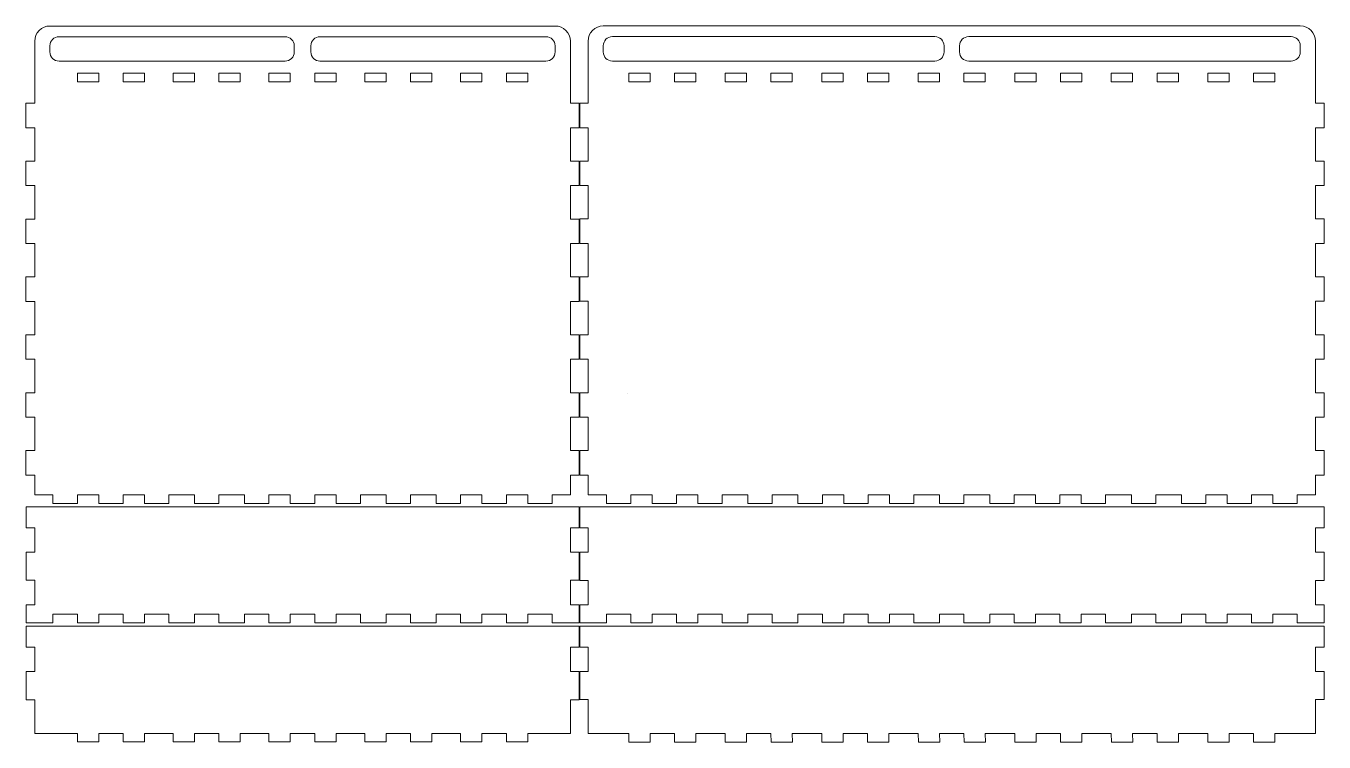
# Model space of a CAD drawing. Header units: inches. Extents: x 0 to 810, y -454 to -1.
# Drawn here: x 1.5 to 427.4, y -235.8 to -1 of the extents above; entities that cross this region are included whole.
import ezdxf

# ---------------------------------------------------------------- set-up
doc = ezdxf.new("R2010")
doc.units = ezdxf.units.IN
doc.header["$MEASUREMENT"] = 0
doc.layers.add('Layer 1', color=7, linetype='Continuous')

# ---------------------------------------------------------------- blocks, each defined once
blk = doc.blocks.new('block 3')
at = {"layer": 'Layer 1', "lineweight": 0}
for points in [[(25.37, -19.3), (18.37, -19.3), (18.37, -16.5), (25.37, -16.5), (25.37, -19.3)], [(40.37, -19.3), (33.37, -19.3), (33.37, -16.5), (40.37, -16.5), (40.37, -19.3)]]:
    blk.add_lwpolyline(points, dxfattribs=at)
blk = doc.blocks.new('block 4')
at = {"layer": 'Layer 1', "lineweight": 0}
blk.add_lwpolyline([(103.26, -19.3), (96.26, -19.3), (96.26, -16.5), (103.26, -16.5), (103.26, -19.3)], dxfattribs=at)
blk = doc.blocks.new('block 5')
at = {"layer": 'Layer 1', "lineweight": 0}
for points in [[(12.37, -12.5), (10.71, -12.5), (9.37, -11.16), (9.37, -9.5), (9.37, -9.5), (9.37, -7.5), (9.37, -7.5), (9.37, -5.84), (10.71, -4.5), (12.37, -4.5), (12.37, -4.5), (86.52, -4.5), (86.52, -4.5), (88.18, -4.5), (89.52, -5.84), (89.52, -7.5), (89.52, -7.5), (89.52, -9.5), (89.52, -9.5), (89.52, -11.16), (88.18, -12.5), (86.52, -12.5), (86.52, -12.5), (12.37, -12.5), (12.37, -12.5)], [(97.97, -12.5), (96.31, -12.5), (94.97, -11.16), (94.97, -9.5), (94.97, -9.5), (94.97, -7.5), (94.97, -7.5), (94.97, -5.84), (96.31, -4.5), (97.97, -4.5), (97.97, -4.5), (172.12, -4.5), (172.12, -4.5), (173.78, -4.5), (175.12, -5.84), (175.12, -7.5), (175.12, -7.5), (175.12, -9.5), (175.12, -9.5), (175.12, -11.16), (173.78, -12.5), (172.12, -12.5), (172.12, -12.5), (97.97, -12.5), (97.97, -12.5)]]:
    blk.add_open_spline(points, degree=3, knots=[0, 0, 0, 0, 1, 1, 1, 2, 2, 2, 3, 3, 3, 4, 4, 4, 5, 5, 5, 6, 6, 6, 7, 7, 7, 8, 8, 8, 8], dxfattribs=at)
blk = doc.blocks.new('block 2')
at = {"layer": 'Layer 1', "lineweight": 0}
for points in [[(56.8, -19.3), (49.8, -19.3), (49.8, -16.5), (56.8, -16.5), (56.8, -19.3)], [(71.8, -19.3), (64.8, -19.3), (64.8, -16.5), (71.8, -16.5), (71.8, -19.3)], [(88.23, -19.3), (81.23, -19.3), (81.23, -16.5), (88.23, -16.5), (88.23, -19.3)], [(119.69, -19.3), (112.69, -19.3), (112.69, -16.5), (119.69, -16.5), (119.69, -19.3)], [(134.69, -19.3), (127.69, -19.3), (127.69, -16.5), (134.69, -16.5), (134.69, -19.3)], [(151.12, -19.3), (144.12, -19.3), (144.12, -16.5), (151.12, -16.5), (151.12, -19.3)], [(166.12, -19.3), (159.12, -19.3), (159.12, -16.5), (166.12, -16.5), (166.12, -19.3)]]:
    blk.add_lwpolyline(points, dxfattribs=at)
blk.add_open_spline([(136.12, -154.8), (136.12, -154.8), (136.12, -157.56), (136.12, -157.56), (136.12, -157.56), (144.12, -157.56), (144.12, -157.56), (144.12, -157.56), (144.12, -154.8), (144.12, -154.8), (144.12, -154.8), (151.12, -154.8), (151.12, -154.8), (151.12, -154.8), (151.12, -157.56), (151.12, -157.56), (151.12, -157.56), (159.12, -157.56), (159.12, -157.56), (159.12, -157.56), (159.12, -154.8), (159.12, -154.8), (159.12, -154.8), (166.12, -154.8), (166.12, -154.8), (166.12, -154.8), (166.12, -157.56), (166.12, -157.56), (166.12, -157.56), (174.12, -157.56), (174.12, -157.56), (174.12, -157.56), (174.12, -154.8), (174.12, -154.8), (174.12, -154.8), (180.12, -154.8), (180.12, -154.8), (180.12, -154.8), (180.12, -148.3), (180.12, -148.3), (180.12, -148.3), (182.95, -148.3), (182.95, -148.3), (182.95, -148.3), (182.95, -140.19), (182.95, -140.19), (182.95, -140.19), (180.12, -140.19), (180.12, -140.19), (180.12, -140.19), (180.12, -129.3), (180.12, -129.3), (180.12, -129.3), (182.95, -129.3), (182.95, -129.3), (182.95, -129.3), (182.95, -121.3), (182.95, -121.3), (182.95, -121.3), (180.12, -121.3), (180.12, -121.3), (180.12, -121.3), (180.12, -110.3), (180.12, -110.3), (180.12, -110.3), (182.95, -110.3), (182.95, -110.3), (182.95, -110.3), (182.95, -102.3), (182.95, -102.3), (182.95, -102.3), (180.12, -102.3), (180.12, -102.3), (180.12, -102.3), (180.12, -91.3), (180.12, -91.3), (180.12, -91.3), (182.95, -91.3), (182.95, -91.3), (182.95, -91.3), (182.95, -83.3), (182.95, -83.3), (182.95, -83.3), (180.12, -83.3), (180.12, -83.3), (180.12, -83.3), (180.12, -72.3), (180.12, -72.3), (180.12, -72.3), (182.95, -72.3), (182.95, -72.3), (182.95, -72.3), (182.95, -64.3), (182.95, -64.3), (182.95, -64.3), (180.12, -64.3), (180.12, -64.3), (180.12, -64.3), (180.12, -53.3), (180.12, -53.3), (180.12, -53.3), (182.95, -53.3), (182.95, -53.3), (182.95, -53.3), (182.95, -45.3), (182.95, -45.3), (182.95, -45.3), (180.12, -45.3), (180.12, -45.3), (180.12, -45.3), (180.12, -34.4), (180.12, -34.4), (180.12, -34.4), (182.95, -34.4), (182.95, -34.4), (182.95, -34.4), (182.95, -26.3), (182.95, -26.3), (182.95, -26.3), (180.12, -26.3), (180.12, -26.3), (180.12, -26.3), (180.12, -16), (180.12, -16), (180.12, -16), (180.12, -11), (180.12, -11), (180.12, -11), (180.12, -9), (180.12, -9), (180.12, -9), (180.12, -6), (180.12, -6), (180.12, -3.24), (177.88, -1), (175.12, -1), (175.12, -1), (9.37, -1), (9.37, -1), (6.6, -1), (4.37, -3.24), (4.37, -6), (4.37, -6), (4.37, -9), (4.37, -9), (4.37, -9), (4.37, -11), (4.37, -11), (4.37, -11), (4.37, -16), (4.37, -16), (4.37, -16), (4.37, -26.3), (4.37, -26.3), (4.37, -26.3), (1.5, -26.3), (1.5, -26.3), (1.5, -26.3), (1.5, -34.4), (1.5, -34.4), (1.5, -34.4), (4.37, -34.4), (4.37, -34.4), (4.37, -34.4), (4.37, -45.3), (4.37, -45.3), (4.37, -45.3), (1.5, -45.3), (1.5, -45.3), (1.5, -45.3), (1.5, -53.3), (1.5, -53.3), (1.5, -53.3), (4.37, -53.3), (4.37, -53.3), (4.37, -53.3), (4.37, -64.3), (4.37, -64.3), (4.37, -64.3), (1.5, -64.3), (1.5, -64.3), (1.5, -64.3), (1.5, -72.3), (1.5, -72.3), (1.5, -72.3), (4.37, -72.3), (4.37, -72.3), (4.37, -72.3), (4.37, -83.3), (4.37, -83.3), (4.37, -83.3), (1.5, -83.3), (1.5, -83.3), (1.5, -83.3), (1.5, -91.3), (1.5, -91.3), (1.5, -91.3), (4.37, -91.3), (4.37, -91.3), (4.37, -91.3), (4.37, -102.3), (4.37, -102.3), (4.37, -102.3), (1.5, -102.3), (1.5, -102.3), (1.5, -102.3), (1.5, -110.3), (1.5, -110.3), (1.5, -110.3), (4.37, -110.3), (4.37, -110.3), (4.37, -110.3), (4.37, -121.3), (4.37, -121.3), (4.37, -121.3), (1.5, -121.3), (1.5, -121.3), (1.5, -121.3), (1.5, -129.3), (1.5, -129.3), (1.5, -129.3), (4.37, -129.3), (4.37, -129.3), (4.37, -129.3), (4.37, -140.19), (4.37, -140.19), (4.37, -140.19), (1.5, -140.19), (1.5, -140.19), (1.5, -140.19), (1.5, -148.3), (1.5, -148.3), (1.5, -148.3), (4.37, -148.3), (4.37, -148.3), (4.37, -148.3), (4.37, -154.8), (4.37, -154.8), (4.37, -154.8), (10.37, -154.8), (10.37, -154.8), (10.37, -154.8), (10.37, -157.56), (10.37, -157.56), (10.37, -157.56), (18.37, -157.56), (18.37, -157.56), (18.37, -157.56), (18.37, -154.8), (18.37, -154.8), (18.37, -154.8), (25.37, -154.8), (25.37, -154.8), (25.37, -154.8), (25.37, -157.56), (25.37, -157.56), (25.37, -157.56), (33.37, -157.56), (33.37, -157.56), (33.37, -157.56), (33.37, -154.8), (33.37, -154.8), (33.37, -154.8), (40.37, -154.8), (40.37, -154.8), (40.37, -154.8), (40.37, -157.56), (40.37, -157.56), (40.37, -157.56), (48.37, -157.56), (48.37, -157.56), (48.37, -157.56), (48.37, -154.8), (48.37, -154.8), (48.37, -154.8), (56.8, -154.8), (56.8, -154.8), (56.8, -154.8), (56.8, -157.56), (56.8, -157.56), (56.8, -157.56), (64.8, -157.56), (64.8, -157.56), (64.8, -157.56), (64.8, -154.8), (64.8, -154.8), (64.8, -154.8), (73.23, -154.8), (73.23, -154.8), (73.23, -154.8), (73.23, -157.56), (73.23, -157.56), (73.23, -157.56), (81.23, -157.56), (81.23, -157.56), (81.23, -157.56), (81.23, -154.8), (81.23, -154.8), (81.23, -154.8), (88.23, -154.8), (88.23, -154.8), (88.23, -154.8), (88.23, -157.56), (88.23, -157.56), (88.23, -157.56), (96.23, -157.56), (96.23, -157.56), (96.23, -157.56), (96.23, -154.8), (96.23, -154.8), (96.23, -154.8), (103.23, -154.8), (103.23, -154.8), (103.23, -154.8), (103.23, -157.56), (103.23, -157.56), (103.23, -157.56), (111.23, -157.56), (111.23, -157.56), (111.23, -157.56), (111.23, -154.8), (111.23, -154.8), (111.23, -154.8), (119.69, -154.8), (119.69, -154.8), (119.69, -154.8), (119.69, -157.56), (119.69, -157.56), (119.69, -157.56), (127.69, -157.56), (127.69, -157.56), (127.69, -157.56), (127.69, -154.8), (127.69, -154.8), (127.69, -154.8), (136.12, -154.8), (136.12, -154.8)], degree=3, knots=[0, 0, 0, 0, 1, 1, 1, 2, 2, 2, 3, 3, 3, 4, 4, 4, 5, 5, 5, 6, 6, 6, 7, 7, 7, 8, 8, 8, 9, 9, 9, 10, 10, 10, 11, 11, 11, 12, 12, 12, 13, 13, 13, 14, 14, 14, 15, 15, 15, 16, 16, 16, 17, 17, 17, 18, 18, 18, 19, 19, 19, 20, 20, 20, 21, 21, 21, 22, 22, 22, 23, 23, 23, 24, 24, 24, 25, 25, 25, 26, 26, 26, 27, 27, 27, 28, 28, 28, 29, 29, 29, 30, 30, 30, 31, 31, 31, 32, 32, 32, 33, 33, 33, 34, 34, 34, 35, 35, 35, 36, 36, 36, 37, 37, 37, 38, 38, 38, 39, 39, 39, 40, 40, 40, 41, 41, 41, 42, 42, 42, 43, 43, 43, 44, 44, 44, 45, 45, 45, 46, 46, 46, 47, 47, 47, 48, 48, 48, 49, 49, 49, 50, 50, 50, 51, 51, 51, 52, 52, 52, 53, 53, 53, 54, 54, 54, 55, 55, 55, 56, 56, 56, 57, 57, 57, 58, 58, 58, 59, 59, 59, 60, 60, 60, 61, 61, 61, 62, 62, 62, 63, 63, 63, 64, 64, 64, 65, 65, 65, 66, 66, 66, 67, 67, 67, 68, 68, 68, 69, 69, 69, 70, 70, 70, 71, 71, 71, 72, 72, 72, 73, 73, 73, 74, 74, 74, 75, 75, 75, 76, 76, 76, 77, 77, 77, 78, 78, 78, 79, 79, 79, 80, 80, 80, 81, 81, 81, 82, 82, 82, 83, 83, 83, 84, 84, 84, 85, 85, 85, 86, 86, 86, 87, 87, 87, 88, 88, 88, 89, 89, 89, 90, 90, 90, 91, 91, 91, 92, 92, 92, 93, 93, 93, 94, 94, 94, 95, 95, 95, 96, 96, 96, 97, 97, 97, 98, 98, 98, 99, 99, 99, 100, 100, 100, 101, 101, 101, 102, 102, 102, 103, 103, 103, 104, 104, 104, 105, 105, 105, 106, 106, 106, 107, 107, 107, 108, 108, 108, 109, 109, 109, 110, 110, 110, 111, 111, 111, 112, 112, 112, 112], dxfattribs=at)
at = {"layer": 'Layer 1'}
for name in ['block 5', 'block 3', 'block 4']:
    blk.add_blockref(name, (0, 0), dxfattribs=at)
blk = doc.blocks.new('block 7')
at = {"layer": 'Layer 1', "lineweight": 0}
for points in [[(206.27, -19.29), (199.27, -19.29), (199.27, -16.49), (206.27, -16.49), (206.27, -19.29)], [(221.27, -19.29), (214.27, -19.29), (214.27, -16.49), (221.27, -16.49), (221.27, -19.29)]]:
    blk.add_lwpolyline(points, dxfattribs=at)
blk = doc.blocks.new('block 8')
at = {"layer": 'Layer 1', "lineweight": 0}
for points in [[(237.93, -19.29), (230.93, -19.29), (230.93, -16.49), (237.93, -16.49), (237.93, -19.29)], [(252.93, -19.29), (245.93, -19.29), (245.93, -16.49), (252.93, -16.49), (252.93, -19.29)]]:
    blk.add_lwpolyline(points, dxfattribs=at)
blk = doc.blocks.new('block 9')
at = {"layer": 'Layer 1', "lineweight": 0}
for points in [[(269.6, -19.29), (262.6, -19.29), (262.6, -16.49), (269.6, -16.49), (269.6, -19.29)], [(284.6, -19.28), (277.6, -19.28), (277.6, -16.5), (284.6, -16.5), (284.6, -19.28)]]:
    blk.add_lwpolyline(points, dxfattribs=at)
blk = doc.blocks.new('block 10')
at = {"layer": 'Layer 1', "lineweight": 0}
for points in [[(301.26, -19.29), (294.26, -19.29), (294.26, -16.49), (301.26, -16.49), (301.26, -19.29)], [(316.26, -19.29), (309.26, -19.29), (309.26, -16.49), (316.26, -16.49), (316.26, -19.29)]]:
    blk.add_lwpolyline(points, dxfattribs=at)
blk = doc.blocks.new('block 11')
at = {"layer": 'Layer 1', "lineweight": 0}
for points in [[(332.93, -19.29), (325.93, -19.29), (325.93, -16.49), (332.93, -16.49), (332.93, -19.29)], [(347.93, -19.29), (340.93, -19.29), (340.93, -16.49), (347.93, -16.49), (347.93, -19.29)]]:
    blk.add_lwpolyline(points, dxfattribs=at)
blk = doc.blocks.new('block 12')
at = {"layer": 'Layer 1', "lineweight": 0}
for points in [[(364.59, -19.29), (357.59, -19.29), (357.59, -16.49), (364.59, -16.49), (364.59, -19.29)], [(379.59, -19.29), (372.59, -19.29), (372.59, -16.49), (379.59, -16.49), (379.59, -19.29)]]:
    blk.add_lwpolyline(points, dxfattribs=at)
blk = doc.blocks.new('block 13')
at = {"layer": 'Layer 1', "lineweight": 0}
for points in [[(396.26, -19.29), (389.26, -19.29), (389.26, -16.49), (396.26, -16.49), (396.26, -19.29)], [(411.26, -19.29), (404.26, -19.29), (404.26, -16.49), (411.26, -16.49), (411.26, -19.29)]]:
    blk.add_lwpolyline(points, dxfattribs=at)
blk = doc.blocks.new('block 6')
at = {"layer": 'Layer 1', "lineweight": 0}
blk.add_lwpolyline([(298.79, -16.49), (298.79, -16.49)], dxfattribs=at)
for points, knots in [([(190.92, -0.99), (188.16, -0.99), (185.92, -3.23), (185.92, -5.99), (185.92, -5.99), (185.92, -8.99), (185.92, -8.99), (185.92, -8.99), (185.92, -10.99), (185.92, -10.99), (185.92, -10.99), (185.92, -15.99), (185.92, -15.99), (185.92, -15.99), (185.92, -26.29), (185.92, -26.29), (185.92, -26.29), (183.18, -26.29), (183.18, -26.29), (183.18, -26.29), (183.18, -34.39), (183.18, -34.39), (183.18, -34.39), (185.92, -34.39), (185.92, -34.39), (185.92, -34.39), (185.92, -45.29), (185.92, -45.29), (185.92, -45.29), (183.18, -45.29), (183.18, -45.29), (183.18, -45.29), (183.18, -53.29), (183.18, -53.29), (183.18, -53.29), (185.92, -53.29), (185.92, -53.29), (185.92, -53.29), (185.92, -64.29), (185.92, -64.29), (185.92, -64.29), (183.18, -64.29), (183.18, -64.29), (183.18, -64.29), (183.18, -72.29), (183.18, -72.29), (183.18, -72.29), (185.92, -72.29), (185.92, -72.29), (185.92, -72.29), (185.92, -83.29), (185.92, -83.29), (185.92, -83.29), (183.18, -83.29), (183.18, -83.29), (183.18, -83.29), (183.18, -91.29), (183.18, -91.29), (183.18, -91.29), (185.92, -91.29), (185.92, -91.29), (185.92, -91.29), (185.92, -102.29), (185.92, -102.29), (185.92, -102.29), (183.18, -102.29), (183.18, -102.29), (183.18, -102.29), (183.18, -110.29), (183.18, -110.29), (183.18, -110.29), (185.92, -110.29), (185.92, -110.29), (185.92, -110.29), (185.92, -121.29), (185.92, -121.29), (185.92, -121.29), (183.18, -121.29), (183.18, -121.29), (183.18, -121.29), (183.18, -129.29), (183.18, -129.29), (183.18, -129.29), (185.92, -129.29), (185.92, -129.29), (185.92, -129.29), (185.92, -140.18), (185.92, -140.18), (185.92, -140.18), (183.18, -140.18), (183.18, -140.18), (183.18, -140.18), (183.18, -148.29), (183.18, -148.29), (183.18, -148.29), (185.92, -148.29), (185.92, -148.29), (185.92, -148.29), (185.92, -154.79), (185.92, -154.79), (185.92, -154.79), (191.92, -154.79), (191.92, -154.79), (191.92, -154.79), (191.92, -157.57), (191.92, -157.57), (191.92, -157.57), (199.92, -157.57), (199.92, -157.57), (199.92, -157.57), (199.92, -154.79), (199.92, -154.79), (199.92, -154.79), (206.93, -154.79), (206.93, -154.79), (206.93, -154.79), (206.93, -157.57), (206.93, -157.57), (206.93, -157.57), (214.92, -157.57), (214.92, -157.57), (214.92, -157.57), (214.92, -154.79), (214.92, -154.79), (214.92, -154.79), (221.92, -154.79), (221.92, -154.79), (221.92, -154.79), (221.92, -157.57), (221.92, -157.57), (221.92, -157.57), (229.92, -157.57), (229.92, -157.57), (229.92, -157.57), (229.92, -154.79), (229.92, -154.79), (229.92, -154.79), (238.36, -154.79), (238.36, -154.79), (238.36, -154.79), (238.36, -157.57), (238.36, -157.57), (238.36, -157.57), (246.36, -157.57), (246.36, -157.57), (246.36, -157.57), (246.36, -154.79), (246.36, -154.79), (246.36, -154.79), (254.79, -154.79), (254.79, -154.79), (254.79, -154.79), (254.79, -157.57), (254.79, -157.57), (254.79, -157.57), (262.79, -157.57), (262.79, -157.57), (262.79, -157.57), (262.79, -154.79), (262.79, -154.79), (262.79, -154.79), (269.79, -154.79), (269.79, -154.79), (269.79, -154.79), (269.79, -157.57), (269.79, -157.57), (269.79, -157.57), (277.79, -157.57), (277.79, -157.57), (277.79, -157.57), (277.79, -154.79), (277.79, -154.79), (277.79, -154.79), (284.79, -154.79), (284.79, -154.79), (284.79, -154.79), (284.79, -157.57), (284.79, -157.57), (284.79, -157.57), (292.79, -157.57), (292.79, -157.57), (292.79, -157.57), (292.79, -154.79), (292.79, -154.79), (292.79, -154.79), (301.26, -154.79), (301.26, -154.79), (301.26, -154.79), (301.26, -157.57), (301.26, -157.57), (301.26, -157.57), (309.26, -157.57), (309.26, -157.57), (309.26, -157.57), (309.26, -154.79), (309.26, -154.79), (309.26, -154.79), (317.69, -154.79), (317.69, -154.79), (317.69, -154.79), (317.74, -157.57), (317.74, -157.57), (317.74, -157.57), (325.74, -157.57), (325.74, -157.57), (325.74, -157.57), (325.74, -154.79), (325.74, -154.79), (325.74, -154.79), (332.74, -154.79), (332.74, -154.79), (332.74, -154.79), (332.74, -157.57), (332.74, -157.57), (332.74, -157.57), (340.74, -157.57), (340.74, -157.57), (340.74, -157.57), (340.74, -154.79), (340.74, -154.79), (340.74, -154.79), (347.74, -154.79), (347.74, -154.79), (347.74, -154.79), (347.74, -157.57), (347.74, -157.57), (347.74, -157.57), (355.74, -157.57), (355.74, -157.57), (355.74, -157.57), (355.74, -154.79), (355.74, -154.79), (355.74, -154.79), (364.17, -154.79), (364.17, -154.79), (364.17, -154.79), (364.17, -157.57), (364.17, -157.57), (364.17, -157.57), (372.17, -157.57), (372.17, -157.57), (372.17, -157.57), (372.17, -154.79), (372.17, -154.79), (372.17, -154.79), (380.6, -154.79), (380.6, -154.79), (380.6, -154.79), (380.6, -157.57), (380.6, -157.57), (380.6, -157.57), (388.6, -157.57), (388.6, -157.57), (388.6, -157.57), (388.6, -154.79), (388.6, -154.79), (388.6, -154.79), (395.6, -154.79), (395.6, -154.79), (395.6, -154.79), (395.6, -157.57), (395.6, -157.57), (395.6, -157.57), (403.6, -157.57), (403.6, -157.57), (403.6, -157.57), (403.6, -154.79), (403.6, -154.79), (403.6, -154.79), (410.6, -154.79), (410.6, -154.79), (410.6, -154.79), (410.6, -157.57), (410.6, -157.57), (410.6, -157.57), (418.6, -157.57), (418.6, -157.57), (418.6, -157.57), (418.6, -154.79), (418.6, -154.79), (418.6, -154.79), (424.6, -154.79), (424.6, -154.79), (424.6, -154.79), (424.6, -148.29), (424.6, -148.29), (424.6, -148.29), (427.39, -148.29), (427.39, -148.29), (427.39, -148.29), (427.39, -140.18), (427.39, -140.18), (427.39, -140.18), (424.6, -140.18), (424.6, -140.18), (424.6, -140.18), (424.6, -129.29), (424.6, -129.29), (424.6, -129.29), (427.39, -129.29), (427.39, -129.29), (427.39, -129.29), (427.39, -121.29), (427.39, -121.29), (427.39, -121.29), (424.6, -121.29), (424.6, -121.29), (424.6, -121.29), (424.6, -110.29), (424.6, -110.29), (424.6, -110.29), (427.39, -110.29), (427.39, -110.29), (427.39, -110.29), (427.39, -102.29), (427.39, -102.29), (427.39, -102.29), (424.6, -102.29), (424.6, -102.29), (424.6, -102.29), (424.6, -91.29), (424.6, -91.29), (424.6, -91.29), (427.39, -91.29), (427.39, -91.29), (427.39, -91.29), (427.39, -83.29), (427.39, -83.29), (427.39, -83.29), (424.6, -83.29), (424.6, -83.29), (424.6, -83.29), (424.6, -72.29), (424.6, -72.29), (424.6, -72.29), (427.39, -72.29), (427.39, -72.29), (427.39, -72.29), (427.39, -64.29), (427.39, -64.29), (427.39, -64.29), (424.6, -64.29), (424.6, -64.29), (424.6, -64.29), (424.6, -53.29), (424.6, -53.29), (424.6, -53.29), (427.39, -53.29), (427.39, -53.29), (427.39, -53.29), (427.39, -45.29), (427.39, -45.29), (427.39, -45.29), (424.6, -45.29), (424.6, -45.29), (424.6, -45.29), (424.6, -34.39), (424.6, -34.39), (424.6, -34.39), (427.39, -34.39), (427.39, -34.39), (427.39, -34.39), (427.39, -26.29), (427.39, -26.29), (427.39, -26.29), (424.6, -26.29), (424.6, -26.29), (424.6, -26.29), (424.6, -15.99), (424.6, -15.99), (424.6, -15.99), (424.6, -10.99), (424.6, -10.99), (424.6, -10.99), (424.6, -8.99), (424.6, -8.99), (424.6, -8.99), (424.6, -5.99), (424.6, -5.99), (424.6, -3.23), (422.36, -0.99), (419.6, -0.99), (419.6, -0.99), (190.92, -0.99), (190.92, -0.99)], [0, 0, 0, 0, 1, 1, 1, 2, 2, 2, 3, 3, 3, 4, 4, 4, 5, 5, 5, 6, 6, 6, 7, 7, 7, 8, 8, 8, 9, 9, 9, 10, 10, 10, 11, 11, 11, 12, 12, 12, 13, 13, 13, 14, 14, 14, 15, 15, 15, 16, 16, 16, 17, 17, 17, 18, 18, 18, 19, 19, 19, 20, 20, 20, 21, 21, 21, 22, 22, 22, 23, 23, 23, 24, 24, 24, 25, 25, 25, 26, 26, 26, 27, 27, 27, 28, 28, 28, 29, 29, 29, 30, 30, 30, 31, 31, 31, 32, 32, 32, 33, 33, 33, 34, 34, 34, 35, 35, 35, 36, 36, 36, 37, 37, 37, 38, 38, 38, 39, 39, 39, 40, 40, 40, 41, 41, 41, 42, 42, 42, 43, 43, 43, 44, 44, 44, 45, 45, 45, 46, 46, 46, 47, 47, 47, 48, 48, 48, 49, 49, 49, 50, 50, 50, 51, 51, 51, 52, 52, 52, 53, 53, 53, 54, 54, 54, 55, 55, 55, 56, 56, 56, 57, 57, 57, 58, 58, 58, 59, 59, 59, 60, 60, 60, 61, 61, 61, 62, 62, 62, 63, 63, 63, 64, 64, 64, 65, 65, 65, 66, 66, 66, 67, 67, 67, 68, 68, 68, 69, 69, 69, 70, 70, 70, 71, 71, 71, 72, 72, 72, 73, 73, 73, 74, 74, 74, 75, 75, 75, 76, 76, 76, 77, 77, 77, 78, 78, 78, 79, 79, 79, 80, 80, 80, 81, 81, 81, 82, 82, 82, 83, 83, 83, 84, 84, 84, 85, 85, 85, 86, 86, 86, 87, 87, 87, 88, 88, 88, 89, 89, 89, 90, 90, 90, 91, 91, 91, 92, 92, 92, 93, 93, 93, 94, 94, 94, 95, 95, 95, 96, 96, 96, 97, 97, 97, 98, 98, 98, 99, 99, 99, 100, 100, 100, 101, 101, 101, 102, 102, 102, 103, 103, 103, 104, 104, 104, 105, 105, 105, 106, 106, 106, 107, 107, 107, 108, 108, 108, 109, 109, 109, 110, 110, 110, 111, 111, 111, 112, 112, 112, 113, 113, 113, 114, 114, 114, 115, 115, 115, 116, 116, 116, 117, 117, 117, 118, 118, 118, 119, 119, 119, 120, 120, 120, 121, 121, 121, 122, 122, 122, 123, 123, 123, 124, 124, 124, 125, 125, 125, 126, 126, 126, 127, 127, 127, 128, 128, 128, 128]), ([(193.92, -12.49), (192.27, -12.49), (190.92, -11.14), (190.92, -9.49), (190.92, -9.49), (190.92, -7.49), (190.92, -7.49), (190.92, -5.83), (192.27, -4.49), (193.92, -4.49), (193.92, -4.49), (299.71, -4.49), (299.71, -4.49), (301.37, -4.49), (302.71, -5.83), (302.71, -7.49), (302.71, -7.49), (302.71, -9.49), (302.71, -9.49), (302.71, -11.14), (301.37, -12.49), (299.71, -12.49), (299.71, -12.49), (193.92, -12.49), (193.92, -12.49)], [0, 0, 0, 0, 1, 1, 1, 2, 2, 2, 3, 3, 3, 4, 4, 4, 5, 5, 5, 6, 6, 6, 7, 7, 7, 8, 8, 8, 8]), ([(310.81, -12.49), (309.15, -12.49), (307.81, -11.14), (307.81, -9.49), (307.81, -9.49), (307.81, -7.49), (307.81, -7.49), (307.81, -5.83), (309.15, -4.49), (310.81, -4.49), (310.81, -4.49), (416.6, -4.49), (416.6, -4.49), (418.26, -4.49), (419.6, -5.83), (419.6, -7.49), (419.6, -7.49), (419.6, -9.49), (419.6, -9.49), (419.6, -11.14), (418.26, -12.49), (416.6, -12.49), (416.6, -12.49), (310.81, -12.49), (310.81, -12.49)], [0, 0, 0, 0, 1, 1, 1, 2, 2, 2, 3, 3, 3, 4, 4, 4, 5, 5, 5, 6, 6, 6, 7, 7, 7, 8, 8, 8, 8])]:
    blk.add_open_spline(points, degree=3, knots=knots, dxfattribs=at)
at = {"layer": 'Layer 1'}
for name in ['block 7', 'block 8', 'block 9', 'block 10', 'block 11', 'block 12', 'block 13']:
    blk.add_blockref(name, (0, 0), dxfattribs=at)

msp = doc.modelspace()

# ---------------------------------------------------------------- linework, layer by layer
at = {"layer": 'Layer 1', "lineweight": 0}
for points in [[(198.99, -121.64), (198.99, -121.64)], [(1.62, -158.67), (1.62, -165.56), (4.37, -165.56), (4.37, -173.56), (1.62, -173.56), (1.62, -182.79), (4.37, -182.79), (4.37, -190.79), (1.62, -190.79), (1.62, -196.7), (10.37, -196.7), (10.37, -193.87), (18.37, -193.87), (18.37, -196.7), (25.37, -196.7), (25.37, -193.87), (33.37, -193.87), (33.37, -196.7), (40.37, -196.7), (40.37, -193.87), (48.37, -193.87), (48.37, -196.7), (56.8, -196.7), (56.8, -193.87), (64.8, -193.87), (64.8, -196.7), (73.23, -196.7), (73.23, -193.87), (81.23, -193.87), (81.23, -196.7), (88.23, -196.7), (88.23, -193.87), (96.23, -193.87), (96.23, -196.7), (103.23, -196.7), (103.23, -193.87), (111.23, -193.87), (111.23, -196.7), (119.66, -196.7), (119.66, -193.87), (127.66, -193.87), (127.66, -196.7), (136.12, -196.7), (136.12, -193.87), (144.12, -193.87), (144.12, -196.7), (151.12, -196.7), (151.12, -193.87), (159.12, -193.87), (159.12, -196.7), (166.12, -196.7), (166.12, -193.87), (174.12, -193.87), (174.12, -196.7), (182.95, -196.7), (182.95, -190.79), (180.12, -190.79), (180.12, -182.79), (182.95, -182.79), (182.95, -173.56), (180.12, -173.56), (180.12, -165.56), (182.95, -165.56), (182.95, -158.67), (1.62, -158.67)], [(183.18, -158.69), (183.18, -165.57), (185.92, -165.57), (185.92, -173.57), (183.18, -173.57), (183.18, -182.81), (185.92, -182.81), (185.92, -190.81), (183.18, -190.81), (183.18, -196.69), (191.92, -196.69), (191.92, -193.89), (199.92, -193.89), (199.92, -196.69), (206.92, -196.69), (206.92, -193.89), (214.92, -193.89), (214.92, -196.69), (221.92, -196.69), (221.92, -193.89), (229.92, -193.89), (229.92, -196.69), (238.35, -196.69), (238.35, -193.89), (246.35, -193.89), (246.35, -196.69), (254.79, -196.69), (254.79, -193.89), (262.79, -193.89), (262.79, -196.69), (269.79, -196.69), (269.79, -193.89), (277.79, -193.89), (277.79, -196.69), (284.79, -196.69), (284.83, -193.89), (292.83, -193.89), (292.83, -196.69), (301.26, -196.69), (301.26, -193.89), (309.26, -193.89), (309.26, -196.69), (317.69, -196.69), (317.69, -193.89), (325.69, -193.89), (325.74, -196.69), (332.74, -196.69), (332.74, -193.89), (340.74, -193.89), (340.74, -196.69), (347.74, -196.69), (347.74, -193.89), (355.74, -193.89), (355.74, -196.69), (364.17, -196.69), (364.17, -193.89), (372.17, -193.89), (372.17, -196.69), (380.6, -196.69), (380.6, -193.89), (388.6, -193.89), (388.6, -196.69), (395.6, -196.69), (395.6, -193.89), (403.6, -193.89), (403.6, -196.69), (410.6, -196.69), (410.6, -193.89), (418.6, -193.89), (418.6, -196.69), (427.39, -196.69), (427.39, -190.81), (424.6, -190.81), (424.6, -182.81), (427.39, -182.81), (427.39, -173.57), (424.6, -173.57), (424.6, -165.57), (427.39, -165.57), (427.39, -158.69), (183.18, -158.69)], [(1.62, -197.83), (1.62, -204.71), (4.37, -204.71), (4.37, -212.71), (1.62, -212.71), (1.62, -221.95), (4.37, -221.95), (4.37, -229.95), (4.37, -233.03), (18.37, -233.03), (18.37, -235.8), (25.37, -235.8), (25.37, -233.03), (33.37, -233.03), (33.37, -235.8), (40.37, -235.8), (40.37, -233.03), (49.8, -233.03), (49.8, -235.8), (56.8, -235.8), (56.8, -233.03), (64.8, -233.03), (64.8, -235.8), (71.8, -235.8), (71.8, -233.03), (81.23, -233.03), (81.23, -235.8), (88.23, -235.8), (88.23, -233.03), (96.23, -233.03), (96.23, -235.8), (103.23, -235.8), (103.23, -233.03), (112.69, -233.03), (112.69, -235.8), (119.69, -235.8), (119.69, -233.03), (127.69, -233.03), (127.69, -235.8), (134.69, -235.8), (134.69, -233.03), (144.12, -233.03), (144.12, -235.8), (151.12, -235.8), (151.12, -233.03), (159.12, -233.03), (159.12, -235.8), (166.12, -235.8), (166.12, -233.03), (180.12, -233.03), (180.12, -229.95), (180.12, -221.95), (182.95, -221.95), (182.95, -212.71), (180.12, -212.71), (180.12, -204.71), (182.95, -204.71), (182.95, -197.83), (1.62, -197.83)], [(411.26, -233.01), (411.28, -235.83), (404.28, -235.83), (404.26, -233.01), (396.26, -233.01), (396.28, -235.83), (389.28, -235.83), (389.26, -233.01), (379.59, -233.01), (379.62, -235.83), (372.62, -235.83), (372.59, -233.01), (364.59, -233.01), (364.62, -235.83), (357.62, -235.83), (357.59, -233.01), (347.93, -233.01), (347.95, -235.83), (340.95, -235.83), (340.93, -233.01), (332.93, -233.01), (332.95, -235.83), (325.95, -235.83), (325.93, -233.01), (316.26, -233.01), (316.29, -235.83), (309.29, -235.83), (309.26, -233.01), (301.26, -233.01), (301.29, -235.83), (294.29, -235.83), (294.26, -233.01), (284.6, -233.01), (284.62, -235.83), (277.62, -235.83), (277.6, -233.01), (269.6, -233.01), (269.62, -235.83), (262.62, -235.83), (262.6, -233.01), (252.93, -233.01), (252.96, -235.83), (245.96, -235.83), (245.93, -233.01), (237.93, -233.01), (237.96, -235.83), (230.96, -235.83), (230.93, -233.01), (221.27, -233.01), (221.29, -235.83), (214.29, -235.83), (214.27, -233.01), (206.27, -233.01), (206.29, -235.83), (199.29, -235.83), (199.27, -233.01), (185.92, -233.01), (185.92, -229.92), (185.92, -221.92), (183.18, -221.92), (183.18, -212.69), (185.92, -212.69), (185.92, -204.69), (183.18, -204.69), (183.18, -197.81), (427.39, -197.81), (427.39, -204.69), (424.6, -204.69), (424.6, -212.69), (427.39, -212.69), (427.39, -221.92), (424.6, -221.92), (424.6, -229.92), (424.6, -233.01), (411.26, -233.01)]]:
    msp.add_lwpolyline(points, dxfattribs=at)

# ---------------------------------------------------------------- block references
at = {"layer": 'Layer 1'}
for name in ['block 2', 'block 6']:
    msp.add_blockref(name, (0, 0), dxfattribs=at)

doc.saveas('drawing.dxf')
